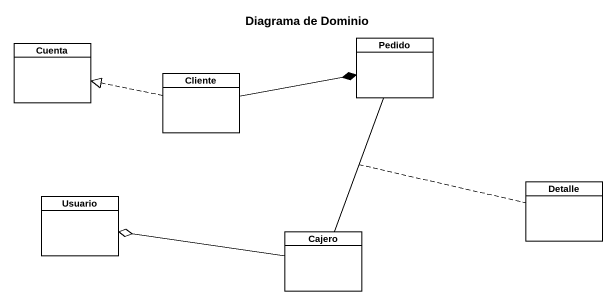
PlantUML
@startuml
title Diagrama de Dominio
hide circle
hide empty members
class Cuenta
class Pedido
class Cliente
class Usuario
class Detalle
class Cajero
Pedido -- Cajero
(Pedido, Cajero) .. Detalle
Cliente .left.|> Cuenta
Cliente -right-* Pedido
Cajero -left-o Usuario
@enduml
